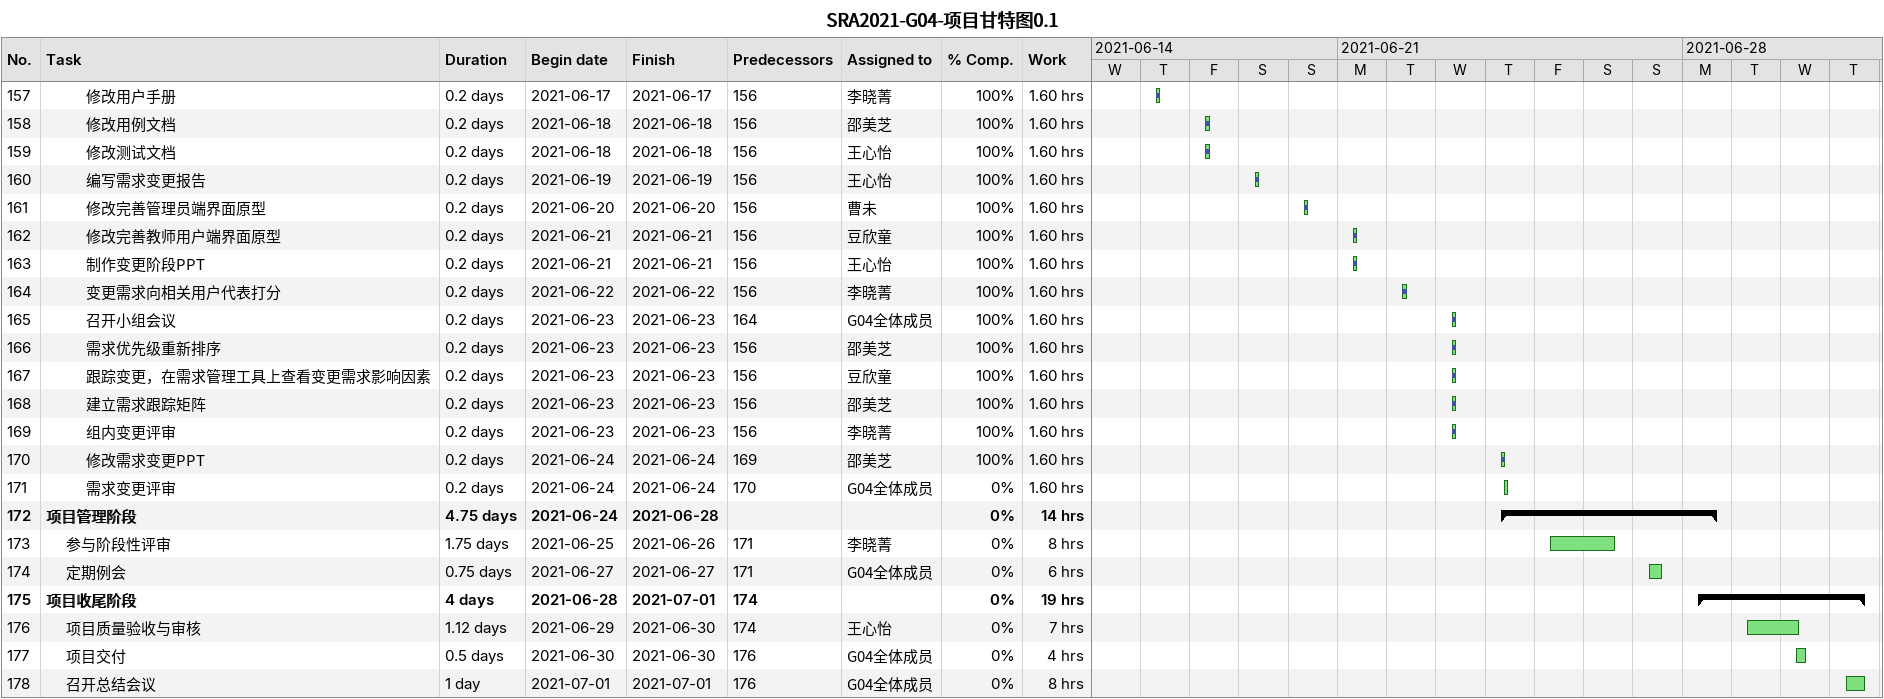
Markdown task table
SRA2021-G04-项目甘特图0.1

| ID | Level | Task | Duration | Start | Finish | Predecessors | Resources | % complete | Work (h) |
|---|---|---|---|---|---|---|---|---|---|
| 157 | 3 | 修改用户手册 | 0.2d | 2021-06-17 | 2021-06-17 | 156 | 李晓菁 | 100 | 1.60 |
| 158 | 3 | 修改用例文档 | 0.2d | 2021-06-18 | 2021-06-18 | 156 | 邵美芝 | 100 | 1.60 |
| 159 | 3 | 修改测试文档 | 0.2d | 2021-06-18 | 2021-06-18 | 156 | 王心怡 | 100 | 1.60 |
| 160 | 3 | 编写需求变更报告 | 0.2d | 2021-06-19 | 2021-06-19 | 156 | 王心怡 | 100 | 1.60 |
| 161 | 3 | 修改完善管理员端界面原型 | 0.2d | 2021-06-20 | 2021-06-20 | 156 | 曹未 | 100 | 1.60 |
| 162 | 3 | 修改完善教师用户端界面原型 | 0.2d | 2021-06-21 | 2021-06-21 | 156 | 豆欣童 | 100 | 1.60 |
| 163 | 3 | 制作变更阶段PPT | 0.2d | 2021-06-21 | 2021-06-21 | 156 | 王心怡 | 100 | 1.60 |
| 164 | 3 | 变更需求向相关用户代表打分 | 0.2d | 2021-06-22 | 2021-06-22 | 156 | 李晓菁 | 100 | 1.60 |
| 165 | 3 | 召开小组会议 | 0.2d | 2021-06-23 | 2021-06-23 | 164 | G04全体成员 | 100 | 1.60 |
| 166 | 3 | 需求优先级重新排序 | 0.2d | 2021-06-23 | 2021-06-23 | 156 | 邵美芝 | 100 | 1.60 |
| 167 | 3 | 跟踪变更，在需求管理工具上查看变更需求影响因素 | 0.2d | 2021-06-23 | 2021-06-23 | 156 | 豆欣童 | 100 | 1.60 |
| 168 | 3 | 建立需求跟踪矩阵 | 0.2d | 2021-06-23 | 2021-06-23 | 156 | 邵美芝 | 100 | 1.60 |
| 169 | 3 | 组内变更评审 | 0.2d | 2021-06-23 | 2021-06-23 | 156 | 李晓菁 | 100 | 1.60 |
| 170 | 3 | 修改需求变更PPT | 0.2d | 2021-06-24 | 2021-06-24 | 169 | 邵美芝 | 100 | 1.60 |
| 171 | 3 | 需求变更评审 | 0.2d | 2021-06-24 | 2021-06-24 | 170 | G04全体成员 | 0 | 1.60 |
| 172 | 1 | **项目管理阶段** | 4.75d | 2021-06-24 | 2021-06-28 |  |  | 0 | 14 |
| 173 | 2 | 参与阶段性评审 | 1.75d | 2021-06-25 | 2021-06-26 | 171 | 李晓菁 | 0 | 8 |
| 174 | 2 | 定期例会 | 0.75d | 2021-06-27 | 2021-06-27 | 171 | G04全体成员 | 0 | 6 |
| 175 | 1 | **项目收尾阶段** | 4d | 2021-06-28 | 2021-07-01 | 174 |  | 0 | 19 |
| 176 | 2 | 项目质量验收与审核 | 1.12d | 2021-06-29 | 2021-06-30 | 174 | 王心怡 | 0 | 7 |
| 177 | 2 | 项目交付 | 0.5d | 2021-06-30 | 2021-06-30 | 176 | G04全体成员 | 0 | 4 |
| 178 | 2 | 召开总结会议 | 1d | 2021-07-01 | 2021-07-01 | 176 | G04全体成员 | 0 | 8 |
